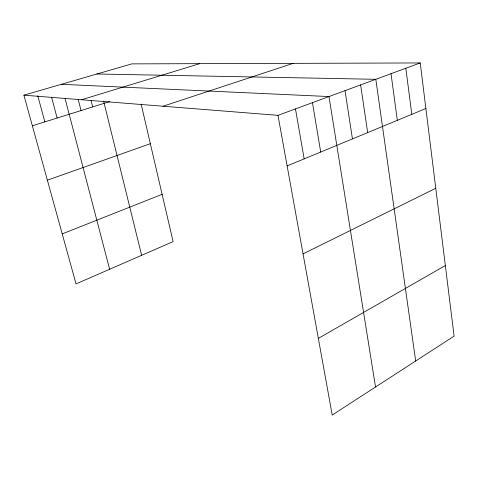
<?xml version="1.0" encoding="UTF-8"?>
<svg xmlns="http://www.w3.org/2000/svg" width="478" height="478" viewBox="0 0 478 478"><rect width="100%" height="100%" fill="white"/><g stroke="black" fill="none" stroke-linecap="round" stroke-linejoin="round"><path stroke-width="0.72" d="M318.348 338.388L445.347 265.523M303.052 253.878L435.769 188.278M287.129 165.926L425.88 108.524M62.218 233.897L162.114 194.337M277.975 115.347L420.228 62.941L454.1 336.124L332.222 415.059L277.975 115.347L23.9 95.182L76.032 283.902L173.102 241.617L141.141 104.114M47.382 180.188L150.343 143.705M162.992 106.224L293.199 63.359M32.355 125.792L109.647 101.605M81.547 99.759L199.75 63.664M23.9 95.182L131.791 63.885L420.228 62.941M96.95 73.994L375.81 79.306L415.681 361.004M61.369 84.313L328.972 96.556L375.535 387.007M37.756 95.737L44.842 121.884M51.576 97.213L57.115 118.042M65.092 98.576L109.623 269.269M78.147 99.227L81.045 110.555M91.083 100.422L92.708 106.905M103.648 101.169L141.643 255.324M295.47 108.9L304.163 158.881M312.463 102.639L320.708 152.034M345.02 90.647L352.447 138.901M360.627 84.899L367.666 132.603M391.022 73.702L397.343 120.331M405.822 68.246L411.803 114.344"/></g></svg>
